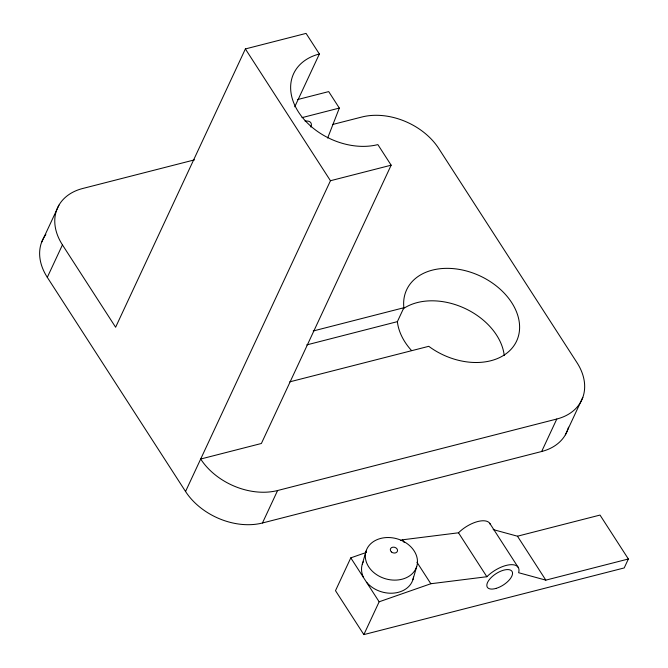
<?xml version="1.0" encoding="UTF-8"?>
<svg xmlns="http://www.w3.org/2000/svg" width="668" height="668" viewBox="0 0 668 668"><rect width="100%" height="100%" fill="white"/><g stroke="black" fill="none" stroke-linecap="round" stroke-linejoin="round"><path stroke-width="1" d="M362.281 564.184L366.081 551.083M412.907 579.674L416.707 566.573A26.478 20.808 16.2 0 0 384.167 537.765A26.478 20.808 16.2 0 0 373.312 572.142A26.478 20.808 16.2 0 0 416.707 566.573M327.646 138.051L339.327 108.074L328.698 91.599L297.402 99.615M41.474 242.634L58.943 205.151M568.501 427.186A58.834 42.251 25 0 1 541.656 451.501L262.457 522.986A58.834 42.251 25 0 1 185.545 491.489L47.303 277.337L62.441 244.872A58.834 42.251 25 0 1 82.64 188.51L194.522 159.861M332.606 124.498L361.839 117.017A58.834 42.251 25 0 1 438.751 148.513L576.993 362.666A58.834 42.251 25 0 1 556.795 419.028L277.596 490.521A58.834 42.251 25 0 1 200.684 459.025L261.38 443.485L391.156 165.188L377.863 144.597A60.671 43.57 25 0 1 298.546 112.115A60.671 43.57 25 0 1 319.371 53.991L306.078 33.4L245.381 48.939L115.614 327.236L62.441 244.872M294.738 106.822L319.371 53.991M185.545 491.489L330.46 180.727L391.156 165.188M262.457 522.986L277.596 490.521M306.721 344.905L397.376 321.65L403.864 307.739A60.671 43.57 25 0 1 469.804 271.959A60.671 43.57 25 0 1 515.646 342.96A60.671 43.57 25 0 1 428.764 346.316L289.703 381.862M366.398 552.411L350.792 557.864L335.495 590.671L363.851 634.6L624.204 567.934L628.371 558.999L600.014 515.07L517.466 536.204L493.176 529.582M363.851 634.6L379.148 601.793L430.835 583.74L486.863 576.726L487.515 576.083A22.036 10.103 -32.8 0 1 509.667 564.777A22.036 10.103 -32.8 0 1 518.619 572.718L545.823 580.133L628.371 558.999M541.656 451.501L556.795 419.028M565.353 434.851L582.822 397.368M400.524 540.495L402.478 539.811L458.498 532.797L459.158 532.154A22.036 10.103 -32.8 0 1 490.32 524.438M301.978 117.643L339.327 108.074M313.209 330.986L403.864 307.739M379.148 601.793L350.792 557.864M245.381 48.939L330.46 180.727M517.466 536.204L545.823 580.133M489.744 523.303L518.101 567.232M458.498 532.797L486.863 576.726M402.478 539.811L404.148 542.399M416.932 562.214L430.835 583.74M305.042 121.083A14.704 6.738 -32.8 0 1 310.904 127.095M47.303 277.337A58.834 42.251 25 0 1 45.85 234.535M403.196 308.766A60.671 43.57 25 0 1 464.703 308.315A60.671 43.57 25 0 1 504.24 355.576M411.43 350.424A60.671 43.57 25 0 1 397.376 321.65M413.5 577.119A26.478 20.808 16.2 0 1 394.304 593.05A26.478 20.808 16.2 0 1 366.632 582.279M363.434 577.327A26.478 20.808 16.2 0 1 363.267 561.755M496.107 588.383A14.679 6.73 -32.8 0 0 512.172 571.633A14.679 6.73 -32.8 0 0 490.771 577.97A14.679 6.73 -32.8 0 0 496.107 588.383M391.415 551.943A3.674 2.889 16.2 0 0 397.443 551.167A3.674 2.889 16.2 0 0 392.926 547.167A3.674 2.889 16.2 0 0 391.415 551.943"/></g></svg>
